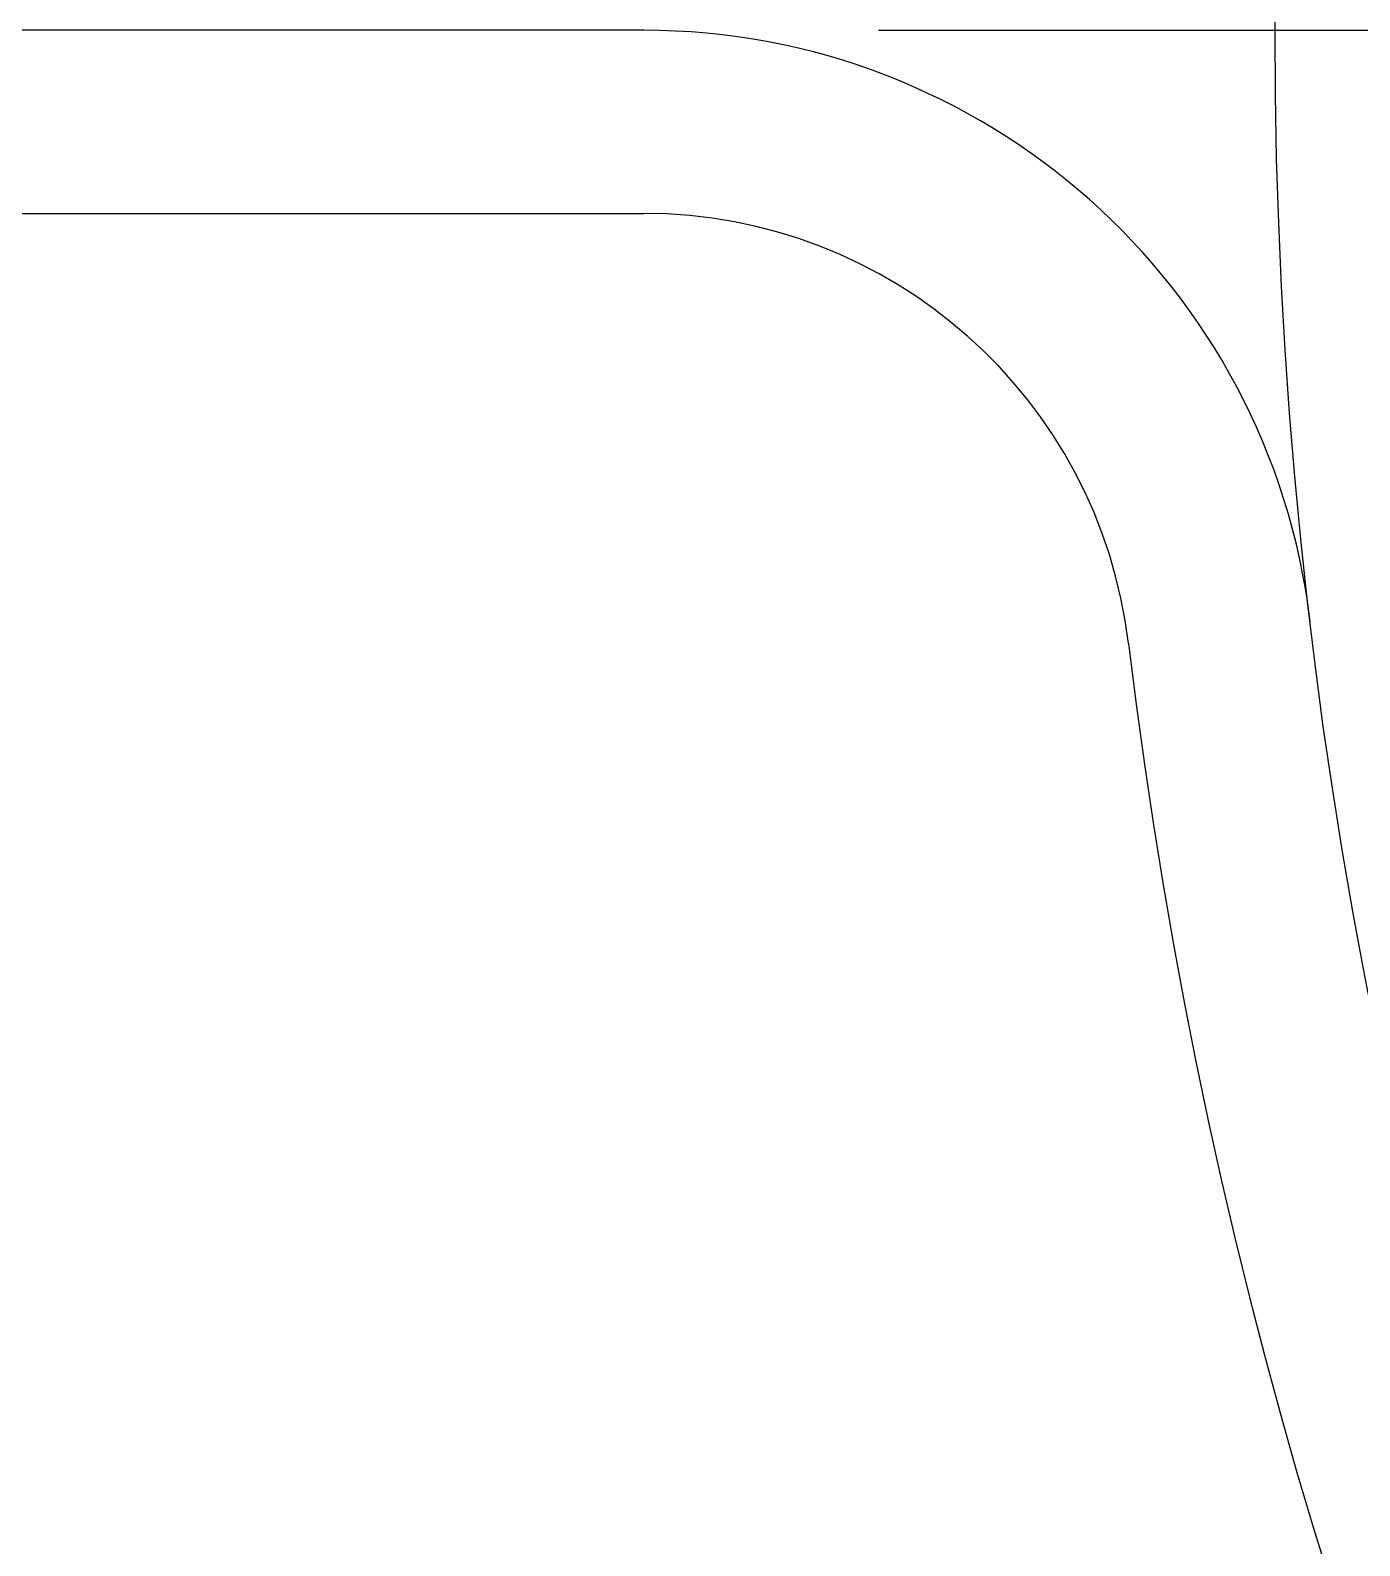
# Model space of a CAD drawing. Extents: x 4995099 to 5303443, y 4627657 to 4889583.
# Drawn here: x 5046142 to 5046627, y 4772489 to 4773041 of the extents above; entities that cross this region are included whole.
import ezdxf

# ---------------------------------------------------------------- set-up
doc = ezdxf.new("R2010")
doc.units = 0
doc.header["$LTSCALE"] = 1000
doc.header["$MEASUREMENT"] = 0
doc.linetypes.add('CENTER', pattern=[50.8, 31.75, -6.35, 6.35, -6.35])
doc.layers.get('0').update_dxf_attribs({"color": 4, "linetype": 'CONTINUOUS'})

msp = doc.modelspace()

# ---------------------------------------------------------------- linework, layer by layer
at = {"linetype": 'Continuous'}
for p, q in [((5046365.84, 4773040.95), (5045457.61, 4773040.95)), ((5045457.61, 4772974.22), (5046365.84, 4772974.22))]:
    msp.add_line(p, q, dxfattribs=at)
at = {"color": 0, "linetype": 'CENTER'}
msp.add_line((5046451.36, 4773040.95), (5050369.57, 4773040.95), dxfattribs=at)
at = {"linetype": 'Continuous'}
msp.add_circle((5048410.47, 4773040.95), 1814.53, dxfattribs=at)
for centre, radius, start, end in [((5046365.84, 4772796.27), 244.68, 6.8242, 90), ((5046365.84, 4772796.27), 177.95, 6.8242, 90), ((5048410.47, 4773040.95), 1881.26, 186.82415, 353.17585)]:
    msp.add_arc(centre, radius, start, end, dxfattribs=at)

doc.saveas('drawing.dxf')
